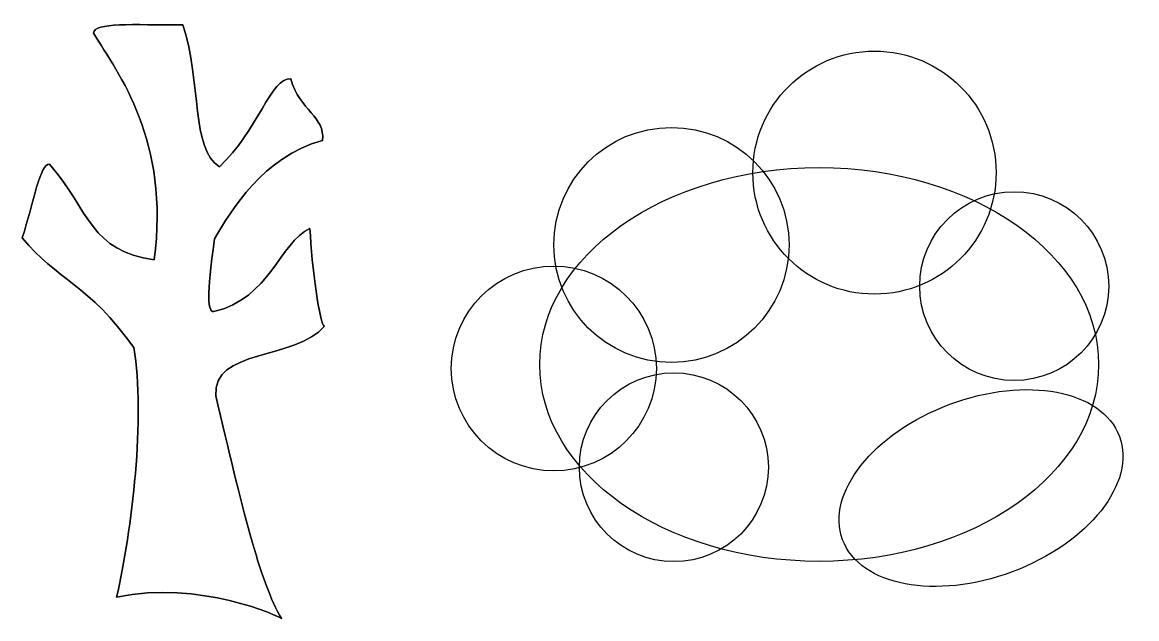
# Model space of a CAD drawing. Header units: centimetres. Extents: x -6.9 to 7.1, y -3.7 to 3.8.
import ezdxf

# ---------------------------------------------------------------- set-up
doc = ezdxf.new("R2010")
doc.units = ezdxf.units.CM
doc.header["$MEASUREMENT"] = 0
doc.layers.add('Layer 1', color=7, linetype='Continuous')

msp = doc.modelspace()

# ---------------------------------------------------------------- linework, layer by layer
at = {"layer": 'Layer 1', "lineweight": 25}
for centre, major_axis, ratio in [((3.79625, 1.87379), (0, 1.52977), 1), ((1.24239, 0.96352), (0, 1.47918), 1), ((3.10088, -0.54098), (3.51467, 0), 0.70503063), ((5.55359, 0.44515), (0, 1.18843), 1), ((-0.23679, -0.59152), (0, 1.28955), 1), ((1.27324, -1.83458), (0, 1.1884), 1)]:
    msp.add_ellipse(centre, major_axis=major_axis, ratio=ratio, dxfattribs=at)
at = {"layer": 'Layer 1'}
msp.add_open_spline([(-3.54609, 3.05434), (-3.43232, 2.65008), (-3.10794, 2.57994), (-3.14736, 2.27911), (-3.14736, 2.27911), (-3.89719, 2.07194), (-4.29115, 1.40069), (-4.5052, 1.0398), (-4.5052, 1.0398), (-4.6023, 0.29976), (-4.59225, 0.1336), (-4.51684, 0.12381), (-4.51684, 0.12381), (-3.80008, 0.28917), (-3.6879, 0.99905), (-3.30399, 1.17103), (-3.30399, 1.17103), (-3.28309, 0.69584), (-3.18096, -0.05135), (-3.12063, -0.05928), (-3.12063, -0.05928), (-3.48205, -0.48447), (-4.54435, -0.34477), (-4.48641, -0.93637), (-4.48641, -0.93637), (-4.16706, -2.31165), (-3.9337, -3.28719), (-3.65985, -3.7404), (-3.65985, -3.7404), (-3.68313, -3.71394), (-4.69173, -3.24907), (-5.73604, -3.46867), (-5.73604, -3.46867), (-5.54289, -2.63232), (-5.37144, -1.19852), (-5.51855, -0.32833), (-5.51855, -0.32833), (-6.08132, 0.46833), (-6.49116, 0.52204), (-6.92216, 1.05094), (-6.92216, 1.05094), (-6.77928, 1.50497), (-6.69885, 1.99471), (-6.57794, 1.97883), (-6.57794, 1.97883), (-6.07232, 1.38428), (-6.0628, 0.88263), (-5.26243, 0.77762), (-5.26243, 0.77762), (-5.06611, 2.27307), (-5.70614, 3.11521), (-6.02787, 3.63012), (-6.02787, 3.63012), (-6.00988, 3.76612), (-5.54183, 3.73304), (-4.9026, 3.73249), (-4.9026, 3.73249), (-4.66421, 3.0065), (-4.80259, 2.16301), (-4.4417, 1.94867), (-4.4417, 1.94867), (-3.96704, 2.38679), (-3.78766, 3.08609), (-3.54609, 3.05434)], degree=3, knots=[0, 0, 0, 0, 0.05882353, 0.05882353, 0.05882353, 0.05882353, 0.11764706, 0.11764706, 0.11764706, 0.11764706, 0.17647059, 0.17647059, 0.17647059, 0.17647059, 0.23529412, 0.23529412, 0.23529412, 0.23529412, 0.29411765, 0.29411765, 0.29411765, 0.29411765, 0.35294118, 0.35294118, 0.35294118, 0.35294118, 0.41176471, 0.41176471, 0.41176471, 0.41176471, 0.47058824, 0.47058824, 0.47058824, 0.47058824, 0.52941176, 0.52941176, 0.52941176, 0.52941176, 0.58823529, 0.58823529, 0.58823529, 0.58823529, 0.64705882, 0.64705882, 0.64705882, 0.64705882, 0.70588235, 0.70588235, 0.70588235, 0.70588235, 0.76470588, 0.76470588, 0.76470588, 0.76470588, 0.82352941, 0.82352941, 0.82352941, 0.82352941, 0.88235294, 0.88235294, 0.88235294, 0.88235294, 1, 1, 1, 1], dxfattribs=at)
at = {"layer": 'Layer 1', "lineweight": 25}
for points in [[(-6.02788, 3.63007), (-6.00989, 3.76607), (-5.54184, 3.73299), (-4.90261, 3.73244)], [(-4.90261, 3.73246), (-4.66422, 3.00647), (-4.8026, 2.16298), (-4.44171, 1.94864)], [(-5.26244, 0.7776), (-5.06612, 2.27305), (-5.70615, 3.11519), (-6.02788, 3.6301)], [(-4.44171, 1.94864), (-3.96705, 2.38682), (-3.78766, 3.08608), (-3.5461, 3.05433)], [(-3.54609, 3.05434), (-3.43232, 2.65008), (-3.10794, 2.57994), (-3.14736, 2.27911)], [(-3.14736, 2.27911), (-3.89719, 2.07194), (-4.29115, 1.40069), (-4.5052, 1.0398)], [(-6.92217, 1.05091), (-6.77929, 1.50494), (-6.69886, 1.99468), (-6.57795, 1.9788)], [(-6.57795, 1.97881), (-6.07233, 1.38426), (-6.06281, 0.88261), (-5.26244, 0.7776)], [(-4.51685, 0.12381), (-3.80009, 0.28917), (-3.68791, 0.99905), (-3.304, 1.17103)], [(-3.304, 1.17103), (-3.2831, 0.69584), (-3.18097, -0.05135), (-3.12064, -0.05928)], [(-5.51856, -0.32836), (-6.08133, 0.4683), (-6.49117, 0.52201), (-6.92217, 1.05091)], [(-4.50521, 1.0398), (-4.60231, 0.29976), (-4.59226, 0.1336), (-4.51685, 0.12381)], [(-3.12064, -0.05928), (-3.48206, -0.48447), (-4.54436, -0.34477), (-4.48642, -0.93637)], [(-5.73605, -3.4687), (-5.5429, -2.63235), (-5.37145, -1.19855), (-5.51856, -0.32836)], [(-4.48642, -0.93637), (-4.16707, -2.31165), (-3.93371, -3.28719), (-3.65986, -3.7404)]]:
    msp.add_open_spline(points, degree=3, dxfattribs=at)
for points, knots in [([(3.39514, -2.74722), (3.61278, -3.32934), (4.5686, -3.50985), (5.53004, -3.1504), (5.53004, -3.1504), (6.49148, -2.79095), (7.09445, -2.02766), (6.87682, -1.44554), (6.87682, -1.44554), (6.65919, -0.86343), (5.70336, -0.68292), (4.74192, -1.04237), (4.74192, -1.04237), (3.78049, -1.40182), (3.17751, -2.16511), (3.39514, -2.74722)], [0, 0, 0, 0, 0.2, 0.2, 0.2, 0.2, 0.4, 0.4, 0.4, 0.4, 0.6, 0.6, 0.6, 0.6, 1, 1, 1, 1]), ([(-3.65933, -3.74122), (-3.65933, -3.74096), (-3.65959, -3.74066), (-3.65986, -3.74043), (-3.65986, -3.74043), (-3.68314, -3.71397), (-4.69174, -3.2491), (-5.73605, -3.4687)], [0, 0, 0, 0, 0.33333333, 0.33333333, 0.33333333, 0.33333333, 1, 1, 1, 1])]:
    msp.add_open_spline(points, degree=3, knots=knots, dxfattribs=at)

doc.saveas('drawing.dxf')
